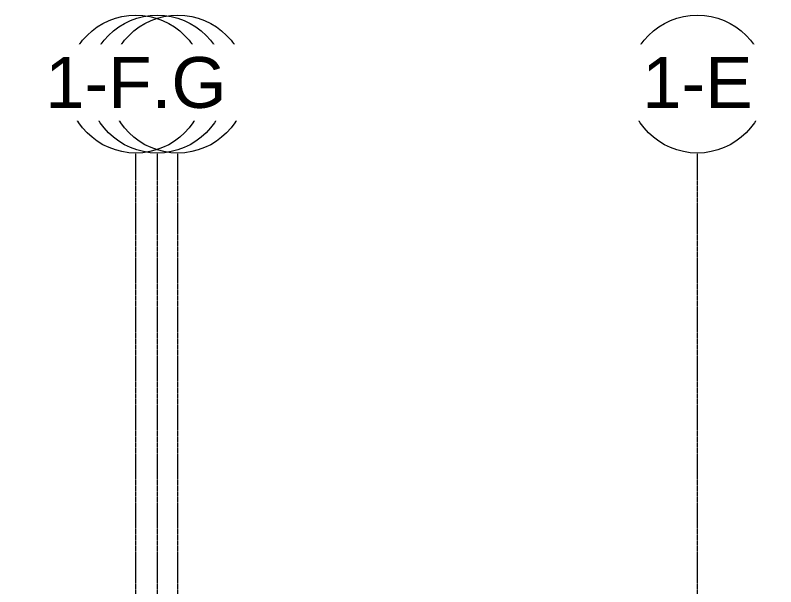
# Model space of a CAD drawing. Header units: inches. Extents: x 20478 to 36715, y -248 to 750.
# Drawn here: x 21068.3 to 21421.5, y 447.3 to 712.7 of the extents above; entities that cross this region are included whole.
import ezdxf

# ---------------------------------------------------------------- set-up
doc = ezdxf.new("R2010")
doc.units = ezdxf.units.IN
doc.header["$MEASUREMENT"] = 0
doc.linetypes.add('Grid Line 1_2_', pattern=[0.875, 0.5, -0.125, 0.125, -0.125])
doc.layers.add('S-GRID', color=1, linetype='Continuous', lineweight=9)
doc.layers.add('S-GRID-IDEN', color=1, linetype='Continuous', lineweight=9)
doc.styles.add('Arial', font='arial.ttf', dxfattribs={"height": 23.60479})

# ---------------------------------------------------------------- blocks, each defined once
blk = doc.blocks.new('Grid - Grid Head - Circle-14747-Elevation - West')
at = {"layer": 'S-GRID-IDEN'}
blk.add_circle((21143.8, 680.66), 32, dxfattribs=at)

msp = doc.modelspace()

# ---------------------------------------------------------------- linework, layer by layer
at = {"layer": 'S-GRID', "linetype": 'Grid Line 1_2_'}
for p, q in [((21124.30281, -132), (21124.30281, 648.65882)), ((21134.30281, -132), (21134.30281, 648.65882)), ((21143.80281, -132), (21143.80281, 648.65882)), ((21385.05281, -132), (21385.05281, 648.65882)), ((21385.05281, -132), (21385.05281, 648.65882))]:
    msp.add_line(p, q, dxfattribs=at)

# ---------------------------------------------------------------- block references
at = {"layer": 'S-GRID-IDEN'}
for p in [(0, 0), (241.25, 0)]:
    msp.add_blockref('Grid - Grid Head - Circle-14747-Elevation - West', p, dxfattribs=at)

# ---------------------------------------------------------------- next in the draw order: texts
at = {"layer": 'S-GRID-IDEN', "char_height": 23.60479, "width": 56.736, "attachment_point": 2, "line_spacing_factor": 0.938532, "style": 'Arial', "bg_fill": 3, "box_fill_scale": 1.25, "bg_fill_color": 0, "bg_fill_transparency": 0}
for s, insert in [('3-8', (21143.79666, 693.24132)), ('3-7', (21385.04666, 693.24132))]:
    msp.add_mtext(s, dxfattribs=dict(at, insert=insert))

# ---------------------------------------------------------------- next in the draw order: block references
at = {"layer": 'S-GRID-IDEN'}
for p in [(-9.5, 0), (241.25, 0)]:
    msp.add_blockref('Grid - Grid Head - Circle-14747-Elevation - West', p, dxfattribs=at)

# ---------------------------------------------------------------- next in the draw order: texts
at = {"layer": 'S-GRID-IDEN', "char_height": 23.60479, "attachment_point": 2, "line_spacing_factor": 0.938532, "style": 'Arial', "bg_fill": 3, "box_fill_scale": 1.25, "bg_fill_color": 0, "bg_fill_transparency": 0}
for s, insert, width in [('1-F', (21134.29666, 693.24132), 58.752), ('1-E', (21385.04666, 693.24132), 61.056)]:
    msp.add_mtext(s, dxfattribs=dict(at, insert=insert, width=width))

# ---------------------------------------------------------------- next in the draw order: block references
at = {"layer": 'S-GRID-IDEN'}
msp.add_blockref('Grid - Grid Head - Circle-14747-Elevation - West', (-19.5, 0), dxfattribs=at)

# ---------------------------------------------------------------- next in the draw order: texts
at = {"layer": 'S-GRID-IDEN', "insert": (21124.29666, 693.24132), "char_height": 23.60479, "width": 100.224, "attachment_point": 2, "line_spacing_factor": 0.938532, "style": 'Arial', "bg_fill": 3, "box_fill_scale": 1.25, "bg_fill_color": 0, "bg_fill_transparency": 0}
msp.add_mtext('1-F.G', dxfattribs=at)

doc.saveas('drawing.dxf')
